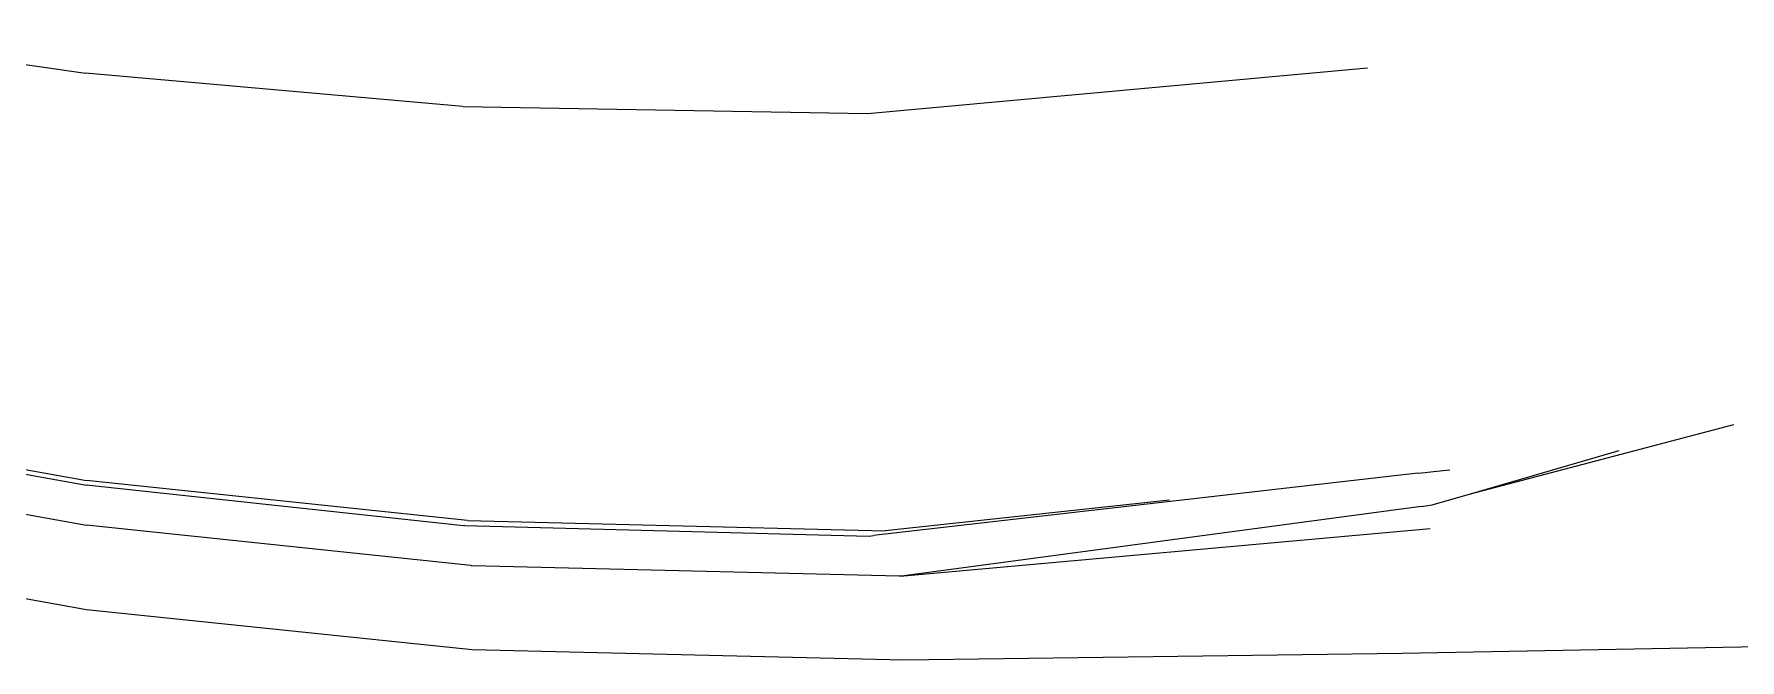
# Model space of a CAD drawing. Header units: millimetres. Extents: x -41292 to 298682, y -22072 to 33155.
# Drawn here: x 30617.4 to 30676.3, y -11097.6 to -11076 of the extents above; entities that cross this region are included whole.
import ezdxf

# ---------------------------------------------------------------- set-up
doc = ezdxf.new("R2010")
doc.units = ezdxf.units.MM

# ---------------------------------------------------------------- blocks, each defined once
blk = doc.blocks.new('rmfnasesx')
for p, q in [((58072.914, 4436.471), (58082.426, 4435.122)), ((58109.453, 4433.724), (58126.72, 4435.303)), ((58095.466, 4433.965), (58082.426, 4435.122)), ((58095.466, 4433.965), (58109.453, 4433.724)), ((58130.286, 4420.583), (58139.373, 4422.969)), ((58073.053, 4422.562), (58082.467, 4420.873)), ((58073.054, 4422.728), (58082.467, 4421.04)), ((58130.286, 4420.583), (58135.417, 4422.076)), ((58073.054, 4421.178), (58082.467, 4419.489)), ((58128.459, 4421.288), (58109.658, 4419.132)), ((58128.459, 4421.288), (58128.714, 4421.315)), ((58128.714, 4421.315), (58129.005, 4421.348)), ((58129.005, 4421.348), (58129.561, 4421.407)), ((58095.628, 4419.654), (58082.467, 4421.04)), ((58095.49, 4419.468), (58082.467, 4420.873)), ((58128.951, 4420.194), (58130.286, 4420.583)), ((58119.88, 4420.36), (58110.06, 4419.299)), ((58128.575, 4420.134), (58110.703, 4417.748)), ((58128.575, 4420.134), (58128.659, 4420.156)), ((58128.659, 4420.156), (58128.951, 4420.194)), ((58095.748, 4418.104), (58082.467, 4419.489)), ((58095.527, 4419.487), (58095.49, 4419.468)), ((58095.527, 4419.487), (58109.51, 4419.114)), ((58095.628, 4419.654), (58110.06, 4419.299)), ((58110.703, 4417.748), (58128.889, 4419.381)), ((58109.51, 4419.114), (58109.658, 4419.132)), ((58073.055, 4418.264), (58082.467, 4416.577)), ((58095.748, 4418.104), (58095.788, 4418.104)), ((58095.788, 4418.104), (58110.542, 4417.748)), ((58110.542, 4417.748), (58110.703, 4417.748)), ((58082.467, 4416.577), (58095.788, 4415.191)), ((58127.923, 4415.071), (58148.161, 4415.454)), ((58095.788, 4415.191), (58110.703, 4414.836)), ((58110.703, 4414.836), (58127.923, 4415.071))]:
    blk.add_line(p, q)

msp = doc.modelspace()

# ---------------------------------------------------------------- block references
msp.add_blockref('rmfnasesx', (-27463.272, -15512.431))

doc.saveas('drawing.dxf')
